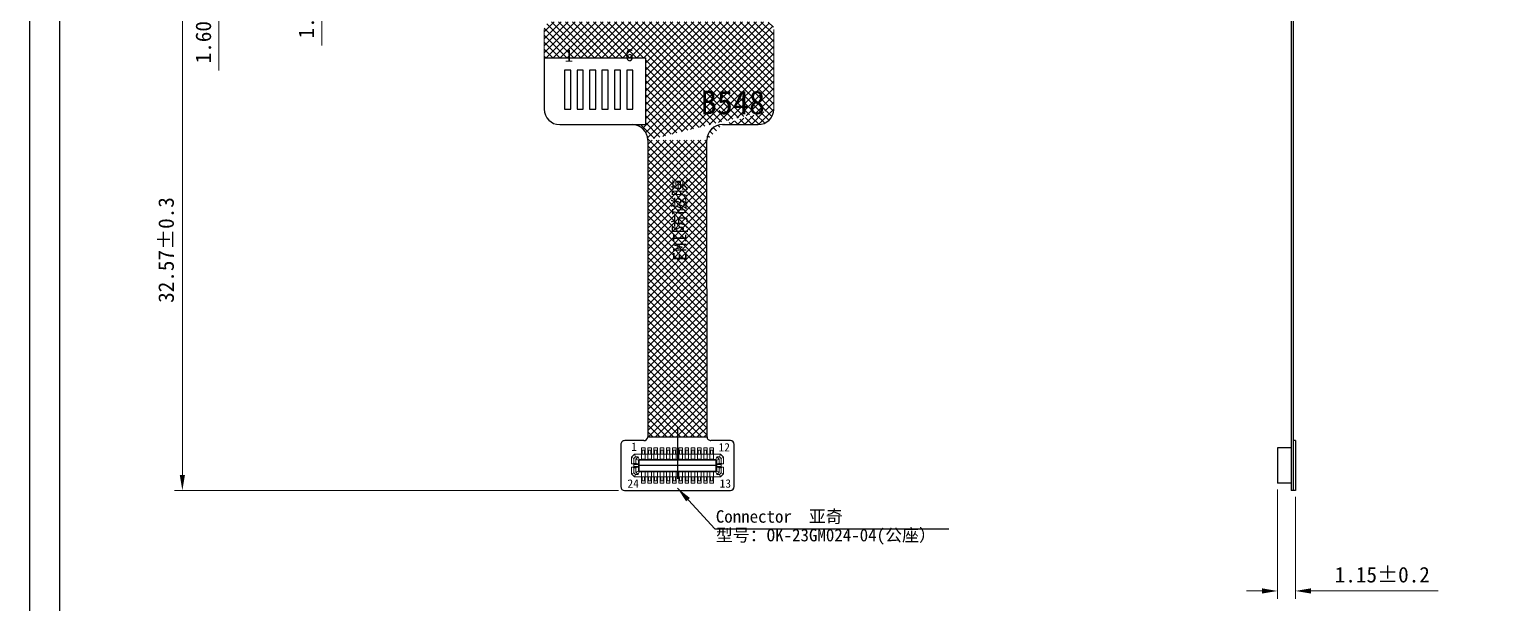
# Model space of a CAD drawing. Header units: millimetres. Extents: x 1613 to 1847, y 329 to 485.
# Drawn here: x 1613.3 to 1708.3, y 381.2 to 418.1 of the extents above; entities that cross this region are included whole.
import ezdxf

# ---------------------------------------------------------------- set-up
doc = ezdxf.new("R2010")
doc.units = ezdxf.units.MM
for name, color, linetype in [('', 7, 'Continuous'), ('BTL', 7, 'Continuous'), ('dim', 3, 'Continuous'), ('FPC-LED', 4, 'Continuous'), ('Frame', 7, 'Continuous'), ('露铜', 4, 'Continuous')]:
    doc.layers.add(name, color=color, linetype=linetype)
doc.layers.add('T-DIFFUSER', color=2, linetype='Continuous', lineweight=18)
doc.styles.get("Standard").update_dxf_attribs({"font": 'txt', "bigfont": 'gbcbig.shx'})
doc.styles.add('宋体', font='SimSun.ttf')
doc.dimstyles.new('ISO-25$7', dxfattribs={"dimscale": 0.5, "dimtxt": 2.5, "dimasz": 2, "dimexe": 0.65, "dimexo": 0, "dimtad": 0, "dimdsep": 46, "dimtxsty": 'Standard', "dimcen": 1.6, "dimclrd": 256, "dimclre": 73, "dimazin": 0, "dimtfac": 1, "dimtofl": 0, "dimtmove": 0, "dimatfit": 0, "dimfxl": 1.25, "dimtolj": 1, "dimlwd": -1, "dimlwe": 9, "dimarcsym": 0})
doc.dimstyles.new('标准', dxfattribs={"dimtxt": 1.8, "dimasz": 1.5, "dimexe": 0.5, "dimexo": 0.4, "dimgap": 0.1, "dimtad": 1, "dimzin": 1, "dimdsep": 46, "dimtxsty": '宋体', "dimblk": 'CLOSEDBLANK', "dimcen": 0.09, "dimclrd": 96, "dimclre": 96, "dimclrt": 3, "dimadec": 0, "dimazin": 0, "dimtfac": 1, "dimtofl": 0, "dimtmove": 0, "dimatfit": 1, "dimldrblk": 'CLOSEDBLANK', "dimfxl": 1, "dimtolj": 1, "dimlwd": 0, "dimlwe": 0, "dimarcsym": 0})

# ---------------------------------------------------------------- blocks, each defined once
blk = doc.blocks.new('*D110')
at = {"color": 7, "lineweight": 0, "transparency": 16777216}
for p, q in [((1693.612, 388.458), (1693.612, 381.428)), ((1694.762, 387.996), (1694.762, 381.428)), ((1692.612, 381.928), (1691.612, 381.928)), ((1695.762, 381.928), (1703.946, 381.928))]:
    blk.add_line(p, q, dxfattribs=at)
at = {"color": 7, "transparency": 16777216}
for points in [[(1692.612, 382.095), (1692.612, 381.761), (1693.612, 381.928)], [(1695.762, 382.095), (1695.762, 381.761), (1694.762, 381.928)]]:
    blk.add_solid(points, dxfattribs=at)
at = {"layer": 'Defpoints', "color": 0, "transparency": 16777216}
for p in [(1693.612, 388.858), (1694.762, 388.396), (1694.762, 381.928)]:
    blk.add_point(p, dxfattribs=at)
at = {"color": 7, "transparency": 16777216, "insert": (1700.354, 382.967), "char_height": 1, "attachment_point": 5, "style": '宋体'}
blk.add_mtext('\\A1;1.15%%p0.2', dxfattribs=at)
blk = doc.blocks.new('_ClosedBlank')
at = {"color": 0, "linetype": 'ByBlock', "lineweight": -2}
for p, q in [((-1, 0.167), (0, 0)), ((-1, 0.167), (-1, -0.167)), ((0, 0), (-1, -0.167))]:
    blk.add_line(p, q, dxfattribs=at)
blk = doc.blocks.new('*D123')
at = {"color": 7, "lineweight": 0, "transparency": 16777216}
for p, q in [((1632.11, 424.66), (1632.11, 425.66)), ((1644.754, 423.66), (1631.61, 423.66)), ((1639.602, 422.66), (1631.61, 422.66)), ((1632.11, 421.66), (1632.11, 417.034))]:
    blk.add_line(p, q, dxfattribs=at)
at = {"color": 7, "transparency": 16777216}
for points in [[(1631.943, 424.66), (1632.276, 424.66), (1632.11, 423.66)], [(1631.943, 421.66), (1632.276, 421.66), (1632.11, 422.66)]]:
    blk.add_solid(points, dxfattribs=at)
at = {"layer": 'Defpoints', "color": 0, "transparency": 16777216}
for p in [(1645.154, 423.66), (1632.11, 422.66), (1640.002, 422.66)]:
    blk.add_point(p, dxfattribs=at)
at = {"color": 7, "transparency": 16777216, "insert": (1631.11, 418.847), "char_height": 1, "attachment_point": 5, "rotation": 90, "style": '宋体'}
blk.add_mtext('\\A1;1.00', dxfattribs=at)
blk = doc.blocks.new('*D124')
at = {"color": 7, "lineweight": 0, "transparency": 16777216}
for p, q in [((1625.486, 423.66), (1625.486, 424.66)), ((1639.602, 422.66), (1624.986, 422.66)), ((1644.724, 421.06), (1624.986, 421.06)), ((1625.486, 420.06), (1625.486, 415.434))]:
    blk.add_line(p, q, dxfattribs=at)
at = {"color": 7, "transparency": 16777216}
for points in [[(1625.319, 423.66), (1625.653, 423.66), (1625.486, 422.66)], [(1625.319, 420.06), (1625.653, 420.06), (1625.486, 421.06)]]:
    blk.add_solid(points, dxfattribs=at)
at = {"layer": 'Defpoints', "color": 0, "transparency": 16777216}
for p in [(1640.002, 422.66), (1625.486, 421.06), (1645.124, 421.06)]:
    blk.add_point(p, dxfattribs=at)
at = {"color": 7, "transparency": 16777216, "insert": (1624.486, 417.247), "char_height": 1, "attachment_point": 5, "rotation": 90, "style": '宋体'}
blk.add_mtext('\\A1;1.60', dxfattribs=at)
blk = doc.blocks.new('*D132')
at = {"color": 1, "lineweight": 0, "transparency": 16777216}
for p, q in [((1644.574, 420.96), (1622.63, 420.96)), ((1623.13, 419.96), (1623.13, 389.392)), ((1651.198, 388.392), (1622.63, 388.392))]:
    blk.add_line(p, q, dxfattribs=at)
at = {"color": 1, "transparency": 16777216}
for points in [[(1622.963, 419.96), (1623.296, 419.96), (1623.13, 420.96)], [(1622.963, 389.392), (1623.296, 389.392), (1623.13, 388.392)]]:
    blk.add_solid(points, dxfattribs=at)
at = {"layer": 'Defpoints', "color": 0, "transparency": 16777216}
for p in [(1644.974, 420.96), (1623.13, 388.392), (1651.598, 388.392)]:
    blk.add_point(p, dxfattribs=at)
at = {"color": 1, "transparency": 16777216, "insert": (1622.09, 403.872), "char_height": 1, "attachment_point": 5, "rotation": 90, "style": '宋体'}
blk.add_mtext('\\A1;32.57%%P0.3', dxfattribs=at)

msp = doc.modelspace()

# ---------------------------------------------------------------- hatches: boundary and pattern name
h = msp.add_hatch()
h.set_pattern_fill('ANSI37', color=5, scale=0.1, style=0)
edge = h.paths.add_edge_path()
edge.add_line((1658.519, 418.562), (1648.161, 418.562))
edge.add_line((1658.519, 418.562), (1660.688, 418.562))
edge.add_arc((1660.688, 418.062), 0.5, 0, 90)
edge.add_arc((1660.188, 412.946), 1, 270, 360)
edge.add_arc((1657.894, 410.946), 1, 90, 180)
edge.add_line((1657.894, 411.946), (1660.188, 411.946))
edge.add_line((1661.188, 418.062), (1661.188, 412.946))
edge.add_arc((1652.078, 410.946), 1, 0, 90)
edge.add_line((1652.078, 411.946), (1652.932, 411.946))
edge.add_line((1652.932, 416.244), (1652.932, 411.946))
edge.add_line((1646.414, 416.244), (1652.932, 416.244))
edge.add_line((1646.414, 418.062), (1646.414, 416.244))
edge.add_arc((1646.914, 418.062), 0.5, 90, 180)
edge.add_line((1648.161, 418.562), (1646.914, 418.562))
edge.add_line((1656.895, 391.854), (1656.894, 410.946))
edge.add_line((1653.078, 410.946), (1653.078, 391.866))
edge.add_line((1653.078, 391.852), (1656.895, 391.852))
h.paths.add_polyline_path([(1647.535, 416.985), (1648.262, 416.985), (1648.262, 415.785), (1647.535, 415.785)], flags=24)
h.paths.add_polyline_path([(1651.427, 417.021), (1652.288, 417.021), (1652.288, 415.821), (1651.427, 415.821)], flags=24)
h.paths.add_polyline_path([(1654.5, 402.951), (1654.47, 408.852), (1656.031, 408.86), (1656.061, 402.959)], flags=24)

# ---------------------------------------------------------------- linework, layer by layer
at = {"layer": '', "color": 1}
for points in [[(1654.997, 392.458), (1654.997, 389.138)], [(1657.467, 389.998), (1652.527, 389.998)]]:
    msp.add_lwpolyline(points, dxfattribs=at)
at = {"layer": '', "color": 2, "linetype": 'Continuous', "lineweight": 5}
for points in [[(1652.027, 390.528), (1652.227, 390.728), (1652.293, 390.57), (1652.296, 390.563), (1652.192, 390.46)], [(1652.227, 390.728), (1657.767, 390.728), (1657.702, 390.57), (1657.699, 390.563), (1657.536, 390.563), (1657.467, 390.398), (1657.517, 390.348), (1657.682, 390.417), (1657.536, 390.563)], [(1652.722, 390.728), (1652.722, 390.988), (1652.872, 390.988), (1652.872, 390.728)], [(1653.122, 390.728), (1653.122, 390.988), (1653.272, 390.988), (1653.272, 390.728)], [(1653.522, 390.728), (1653.522, 390.988), (1653.672, 390.988), (1653.672, 390.728)], [(1653.922, 390.728), (1653.922, 390.988), (1654.072, 390.988), (1654.072, 390.728)], [(1654.472, 390.728), (1654.472, 390.988), (1654.322, 390.988), (1654.322, 390.728)], [(1654.872, 390.728), (1654.872, 390.988), (1654.722, 390.988), (1654.722, 390.728)], [(1655.272, 390.728), (1655.272, 390.988), (1655.122, 390.988), (1655.122, 390.728)], [(1655.672, 390.728), (1655.672, 390.988), (1655.522, 390.988), (1655.522, 390.728)], [(1656.072, 390.728), (1656.072, 390.988), (1655.922, 390.988), (1655.922, 390.728)], [(1656.472, 390.728), (1656.472, 390.988), (1656.322, 390.988), (1656.322, 390.728)], [(1656.872, 390.728), (1656.872, 390.988), (1656.722, 390.988), (1656.722, 390.728)], [(1657.272, 390.728), (1657.272, 390.988), (1657.122, 390.988), (1657.122, 390.728)], [(1657.767, 390.728), (1657.967, 390.528), (1657.802, 390.46), (1657.699, 390.563)], [(1652.192, 389.537), (1652.027, 389.468), (1652.227, 389.268), (1652.293, 389.426), (1652.296, 389.433), (1652.192, 389.537), (1652.192, 389.858), (1652.312, 389.858), (1652.312, 389.58), (1652.477, 389.648), (1652.477, 390.348), (1652.312, 390.417), (1652.312, 390.138), (1652.192, 390.138), (1652.192, 390.46), (1652.027, 390.528), (1652.027, 390.108), (1652.477, 390.108)], [(1652.477, 389.888), (1652.027, 389.888), (1652.027, 389.468)], [(1652.187, 389.888), (1652.187, 390.108)], [(1652.477, 390.068), (1652.187, 390.068)], [(1652.477, 389.928), (1652.187, 389.928)], [(1652.296, 390.563), (1652.459, 390.563)], [(1652.477, 390.348), (1652.527, 390.398), (1652.459, 390.563), (1652.312, 390.417)], [(1652.502, 389.623), (1652.527, 389.648), (1652.527, 390.348), (1652.502, 390.373)], [(1652.527, 390.398), (1657.467, 390.398)], [(1652.527, 390.348), (1657.467, 390.348), (1657.492, 390.373)], [(1657.467, 390.348), (1657.467, 389.648)], [(1657.967, 390.528), (1657.967, 390.108), (1657.517, 390.108)], [(1657.517, 389.648), (1657.517, 390.348)], [(1657.517, 390.068), (1657.807, 390.068)], [(1657.517, 389.928), (1657.807, 389.928)], [(1657.517, 389.888), (1657.967, 389.888), (1657.967, 389.468)], [(1657.802, 390.46), (1657.802, 390.138), (1657.682, 390.138), (1657.682, 390.417)], [(1657.802, 389.537), (1657.802, 389.858), (1657.682, 389.858), (1657.682, 389.58)], [(1657.807, 389.888), (1657.807, 390.108)], [(1652.227, 389.268), (1657.767, 389.268)], [(1652.459, 389.433), (1652.296, 389.433)], [(1652.477, 389.648), (1652.527, 389.598), (1652.459, 389.433), (1652.312, 389.58)], [(1657.492, 389.623), (1657.467, 389.648), (1652.527, 389.648)], [(1657.467, 389.598), (1652.527, 389.598)], [(1652.722, 389.268), (1652.722, 389.008), (1652.872, 389.008), (1652.872, 389.268)], [(1653.122, 389.268), (1653.122, 389.008), (1653.272, 389.008), (1653.272, 389.268)], [(1653.522, 389.268), (1653.522, 389.008), (1653.672, 389.008), (1653.672, 389.268)], [(1653.922, 389.268), (1653.922, 389.008), (1654.072, 389.008), (1654.072, 389.268)], [(1654.322, 389.268), (1654.322, 389.008), (1654.472, 389.008), (1654.472, 389.268)], [(1654.722, 389.268), (1654.722, 389.008), (1654.872, 389.008), (1654.872, 389.268)], [(1655.122, 389.268), (1655.122, 389.008), (1655.272, 389.008), (1655.272, 389.268)], [(1655.522, 389.268), (1655.522, 389.008), (1655.672, 389.008), (1655.672, 389.268)], [(1655.922, 389.268), (1655.922, 389.008), (1656.072, 389.008), (1656.072, 389.268)], [(1656.322, 389.268), (1656.322, 389.008), (1656.472, 389.008), (1656.472, 389.268)], [(1656.722, 389.268), (1656.722, 389.008), (1656.872, 389.008), (1656.872, 389.268)], [(1657.122, 389.268), (1657.122, 389.008), (1657.272, 389.008), (1657.272, 389.268)], [(1657.699, 389.433), (1657.702, 389.426), (1657.767, 389.268), (1657.967, 389.468), (1657.802, 389.537), (1657.699, 389.433), (1657.536, 389.433), (1657.682, 389.58), (1657.517, 389.648), (1657.467, 389.598), (1657.536, 389.433)]]:
    msp.add_lwpolyline(points, dxfattribs=at)
for points in [[(1652.682, 390.408), (1652.682, 391.138), (1652.912, 391.138), (1652.912, 390.408)], [(1653.082, 390.408), (1653.082, 391.138), (1653.312, 391.138), (1653.312, 390.408)], [(1653.482, 390.408), (1653.482, 391.138), (1653.712, 391.138), (1653.712, 390.408)], [(1653.882, 390.408), (1653.882, 391.138), (1654.112, 391.138), (1654.112, 390.408)], [(1654.512, 390.408), (1654.282, 390.408), (1654.282, 391.138), (1654.512, 391.138)], [(1654.912, 390.408), (1654.682, 390.408), (1654.682, 391.138), (1654.912, 391.138)], [(1655.312, 390.408), (1655.082, 390.408), (1655.082, 391.138), (1655.312, 391.138)], [(1655.712, 390.408), (1655.482, 390.408), (1655.482, 391.138), (1655.712, 391.138)], [(1656.112, 390.408), (1655.882, 390.408), (1655.882, 391.138), (1656.112, 391.138)], [(1656.512, 390.408), (1656.282, 390.408), (1656.282, 391.138), (1656.512, 391.138)], [(1656.912, 390.408), (1656.682, 390.408), (1656.682, 391.138), (1656.912, 391.138)], [(1657.312, 390.408), (1657.082, 390.408), (1657.082, 391.138), (1657.312, 391.138)], [(1652.912, 388.858), (1652.912, 389.588), (1652.682, 389.588), (1652.682, 388.858)], [(1653.312, 388.858), (1653.312, 389.588), (1653.082, 389.588), (1653.082, 388.858)], [(1653.712, 388.858), (1653.712, 389.588), (1653.482, 389.588), (1653.482, 388.858)], [(1654.112, 388.858), (1654.112, 389.588), (1653.882, 389.588), (1653.882, 388.858)], [(1654.512, 388.858), (1654.512, 389.588), (1654.282, 389.588), (1654.282, 388.858)], [(1654.912, 388.858), (1654.912, 389.588), (1654.682, 389.588), (1654.682, 388.858)], [(1655.312, 388.858), (1655.312, 389.588), (1655.082, 389.588), (1655.082, 388.858)], [(1655.712, 388.858), (1655.712, 389.588), (1655.482, 389.588), (1655.482, 388.858)], [(1656.112, 389.588), (1655.882, 389.588), (1655.882, 388.858), (1656.112, 388.858)], [(1656.512, 389.588), (1656.282, 389.588), (1656.282, 388.858), (1656.512, 388.858)], [(1656.912, 389.588), (1656.682, 389.588), (1656.682, 388.858), (1656.912, 388.858)], [(1657.312, 389.588), (1657.082, 389.588), (1657.082, 388.858), (1657.312, 388.858)]]:
    msp.add_lwpolyline(points, close=True, dxfattribs=at)
at = {"layer": '', "color": 2, "linetype": 'Continuous', "lineweight": 5, "extrusion": (0, 0, -1)}
for centre, major_axis, start_param, end_param in [((1652.192, 389.973), (-0.117, 0.117), 0.172843, 0.785398), ((1652.192, 390.023), (0.117, 0.117), 2.356194, 2.968749), ((1652.312, 389.973), (-0.117, 0.117), 0.785398, 1.397953), ((1652.312, 390.023), (0.117, 0.117), 1.74364, 2.356194), ((1657.682, 389.973), (-0.117, 0.117), 0.172843, 0.785398), ((1657.682, 390.023), (-0.117, 0.117), 3.926991, 4.539546), ((1657.802, 389.973), (0.117, 0.117), 5.497787, 6.110342), ((1657.802, 390.023), (-0.117, 0.117), 3.314436, 3.926991)]:
    msp.add_ellipse(centre, major_axis=major_axis, ratio=1, start_param=start_param, end_param=end_param, dxfattribs=at)
at = {"color": 30}
for p, q in [((1694.482, 421.5), (1694.482, 388.396)), ((1694.612, 421.56), (1694.612, 388.396)), ((1646.414, 416.244), (1646.414, 412.946))]:
    msp.add_line(p, q, dxfattribs=at)
at = {"color": 5, "linetype": 'Continuous'}
msp.add_line((1646.414, 416.244), (1652.932, 416.244), dxfattribs=at)
at = {"color": 2, "linetype": 'Continuous'}
for p, q in [((1648.132, 415.444), (1647.732, 415.444)), ((1647.732, 415.444), (1647.732, 412.944)), ((1648.132, 412.944), (1648.132, 415.444)), ((1648.932, 415.444), (1648.532, 415.444)), ((1648.532, 415.444), (1648.532, 412.944)), ((1648.932, 412.944), (1648.932, 415.444)), ((1649.732, 415.444), (1649.332, 415.444)), ((1649.332, 415.444), (1649.332, 412.944)), ((1649.732, 412.944), (1649.732, 415.444)), ((1650.532, 415.444), (1650.132, 415.444)), ((1650.132, 415.444), (1650.132, 412.944)), ((1650.532, 412.944), (1650.532, 415.444)), ((1651.332, 415.444), (1650.932, 415.444)), ((1650.932, 415.444), (1650.932, 412.944)), ((1651.332, 412.944), (1651.332, 415.444)), ((1652.132, 415.444), (1651.732, 415.444)), ((1651.732, 415.444), (1651.732, 412.944)), ((1652.132, 412.944), (1652.132, 415.444)), ((1647.732, 412.944), (1648.132, 412.944)), ((1648.532, 412.944), (1648.932, 412.944)), ((1649.332, 412.944), (1649.732, 412.944)), ((1650.132, 412.944), (1650.532, 412.944)), ((1650.932, 412.944), (1651.332, 412.944)), ((1651.732, 412.944), (1652.132, 412.944))]:
    msp.add_line(p, q, dxfattribs=at)
at = {"color": 5}
for p, q in [((1652.932, 416.244), (1652.932, 411.946)), ((1652.078, 411.946), (1652.932, 411.946)), ((1653.078, 391.852), (1656.895, 391.852))]:
    msp.add_line(p, q, dxfattribs=at)
at = {"color": 30, "linetype": 'Continuous'}
for p, q in [((1647.414, 411.946), (1652.078, 411.946)), ((1657.894, 411.946), (1660.188, 411.946)), ((1653.078, 410.946), (1653.078, 391.866)), ((1656.895, 391.854), (1656.894, 410.946)), ((1651.347, 391.351), (1651.348, 388.642)), ((1652.829, 391.602), (1651.597, 391.601)), ((1658.408, 391.604), (1657.145, 391.604)), ((1658.648, 388.646), (1658.647, 391.355)), ((1651.587, 388.392), (1658.398, 388.396))]:
    msp.add_line(p, q, dxfattribs=at)
at = {"color": 7, "linetype": 'Continuous'}
for p, q in [((1693.612, 391.139), (1693.612, 388.858)), ((1694.482, 391.139), (1693.612, 391.139)), ((1694.762, 391.604), (1694.612, 391.604)), ((1694.612, 391.604), (1694.612, 388.396)), ((1694.762, 391.604), (1694.762, 388.396)), ((1694.482, 388.858), (1693.612, 388.858)), ((1694.762, 388.396), (1694.612, 388.396))]:
    msp.add_line(p, q, dxfattribs=at)
at = {"color": 30, "linetype": 'Continuous'}
for centre, radius, start, end in [((1647.414, 412.946), 1, 180, 270), ((1660.188, 412.946), 1, 270, 0), ((1652.078, 410.946), 1, 0, 90), ((1657.894, 410.946), 1, 90, 180), ((1652.828, 391.852), 0.25, 270.0266, 0), ((1657.145, 391.854), 0.25, 180, 270.0266), ((1651.597, 391.351), 0.25, 90.0266, 180.0266), ((1658.397, 391.354), 0.25, 0.0266, 90.0266), ((1651.598, 388.642), 0.25, 180.0266, 270.0266), ((1658.398, 388.646), 0.25, 270.0266, 0.0266)]:
    msp.add_arc(centre, radius, start, end, dxfattribs=at)
at = {"layer": 'dim'}
msp.add_line((1654.997, 390.398), (1654.997, 389.598), dxfattribs=at)
at = {"layer": 'FPC-LED', "color": 30}
msp.add_line((1694.612, 388.396), (1694.482, 388.396), dxfattribs=at)
at = {"layer": 'Frame', "color": 7}
for points in [[(1846.962, 484.798), (1613.294, 484.798), (1613.294, 329.02), (1846.962, 329.02)], [(1845.015, 330.967), (1615.242, 330.967), (1615.242, 482.851), (1845.015, 482.851)]]:
    msp.add_lwpolyline(points, close=True, dxfattribs=at)
at = {"layer": 'T-DIFFUSER', "color": 30, "linetype": 'Continuous'}
for p, q in [((1646.414, 418.062), (1646.414, 416.244)), ((1661.188, 418.062), (1661.188, 412.946))]:
    msp.add_line(p, q, dxfattribs=at)

# ---------------------------------------------------------------- texts
at = {"char_height": 0.8, "width": 0.3706, "attachment_point": 1}
for s, insert in [('{\\fSimSun|b0|i0|c134|p2;1}', (1647.735, 416.785)), ('{\\fSimSun|b0|i0|c134|p2;6}', (1651.627, 416.821))]:
    msp.add_mtext(s, dxfattribs=dict(at, insert=insert))
at = {"color": 6, "insert": (1654.714, 403.168), "char_height": 0.864, "width": 7.36821, "attachment_point": 1, "rotation": 90.28945, "style": '宋体'}
msp.add_mtext('{\\fSimSun|b0|i0|c134|p54;EMI防磁膜}', dxfattribs=at)
at = {"color": 7, "linetype": 'Continuous', "char_height": 0.54, "width": 0.87907, "attachment_point": 5}
for s, insert in [('{\\fSimSun|b0|i0|c134|p2;24}', (1652.143, 388.841)), ('{\\fSimSun|b0|i0|c134|p2;13}', (1658.075, 388.839))]:
    msp.add_mtext(s, dxfattribs=dict(at, insert=insert))
at = {"layer": 'BTL', "color": 7, "char_height": 0.54, "width": 0.61065, "attachment_point": 5}
for s, insert in [('{\\fSimSun|b0|i0|c134|p2;1}', (1652.202, 391.211)), ('{\\fSimSun|b0|i0|c134|p2;12}', (1658.004, 391.175))]:
    msp.add_mtext(s, dxfattribs=dict(at, insert=insert))
at = {"layer": 'Frame', "color": 1, "insert": (1658.559, 413.357), "char_height": 1.5206, "attachment_point": 5, "style": '宋体'}
msp.add_mtext('B548', dxfattribs=at)
at = {"layer": '露铜', "color": 7, "lineweight": 0, "insert": (1657.461, 387.121), "char_height": 0.69997, "width": 18.58434, "attachment_point": 1, "line_spacing_factor": 0.9}
msp.add_mtext('{\\fSimSun|b0|i0|c134|p2;\\H1.143x;Connector  亚奇\\P型号：OK-23GM024-04(公座）\\Ftxt|c134;\\H0.875x;\\C1; }', dxfattribs=at)

# ---------------------------------------------------------------- dimensions: what is measured, and where the dimension line sits
for base, p1, p2, picture, middle in [((1632.11, 422.66), (1645.154, 423.66), (1640.002, 422.66), '*D123', (1632.11, 418.847)), ((1625.486, 421.06), (1640.002, 422.66), (1645.124, 421.06), '*D124', (1625.486, 417.247))]:
    dim = msp.add_linear_dim(base=base, p1=p1, p2=p2, angle=90, dimstyle='标准', override={"dimtxt": 1, "dimasz": 1, "dimgap": 0.5, "dimtxsty": '宋体', "dimsah": 1, "dimclrd": 7, "dimclre": 7, "dimclrt": 7})
    dim.commit()
    dim.dimension.update_dxf_attribs({"geometry": picture, "text_midpoint": middle, "dimtype": 160})
dim = msp.add_linear_dim(base=(1623.13, 388.392), p1=(1644.974, 420.96), p2=(1651.598, 388.392), angle=90, text='<>%%P0.3', dimstyle='标准', override={"dimtxt": 1, "dimasz": 1, "dimgap": 0.5, "dimtxsty": '宋体', "dimsah": 1, "dimclrd": 1, "dimclre": 1, "dimclrt": 1})
dim.commit()
dim.dimension.update_dxf_attribs({"geometry": '*D132', "text_midpoint": (1623.13, 403.872), "dimtype": 160})
dim = msp.add_linear_dim(base=(1694.762, 381.928), p1=(1693.612, 388.858), p2=(1694.762, 388.396), text='<>%%p0.2', dimstyle='标准', override={"dimtxt": 1, "dimasz": 1, "dimgap": 0.5, "dimdec": 2, "dimtxsty": '宋体', "dimsah": 1, "dimclrd": 7, "dimclre": 7, "dimclrt": 7})
dim.commit()
dim.dimension.update_dxf_attribs({"geometry": '*D110', "text_midpoint": (1700.354, 381.928), "dimtype": 160})

# ---------------------------------------------------------------- leaders
at = {"layer": '', "color": 7}
msp.add_leader([(1654.997, 388.538), (1657.393, 385.933), (1672.458, 385.933)], dimstyle='ISO-25$7', override={"dimgap": 0.625, "dimtad": 0, "dimrnd": 0.005, "dimtxsty": '宋体', "dimclrd": 7, "dimclre": 3, "dimclrt": 3, "dimfxl": 0.18, "dimarcsym": 1}, dxfattribs=at)

doc.saveas('drawing.dxf')
